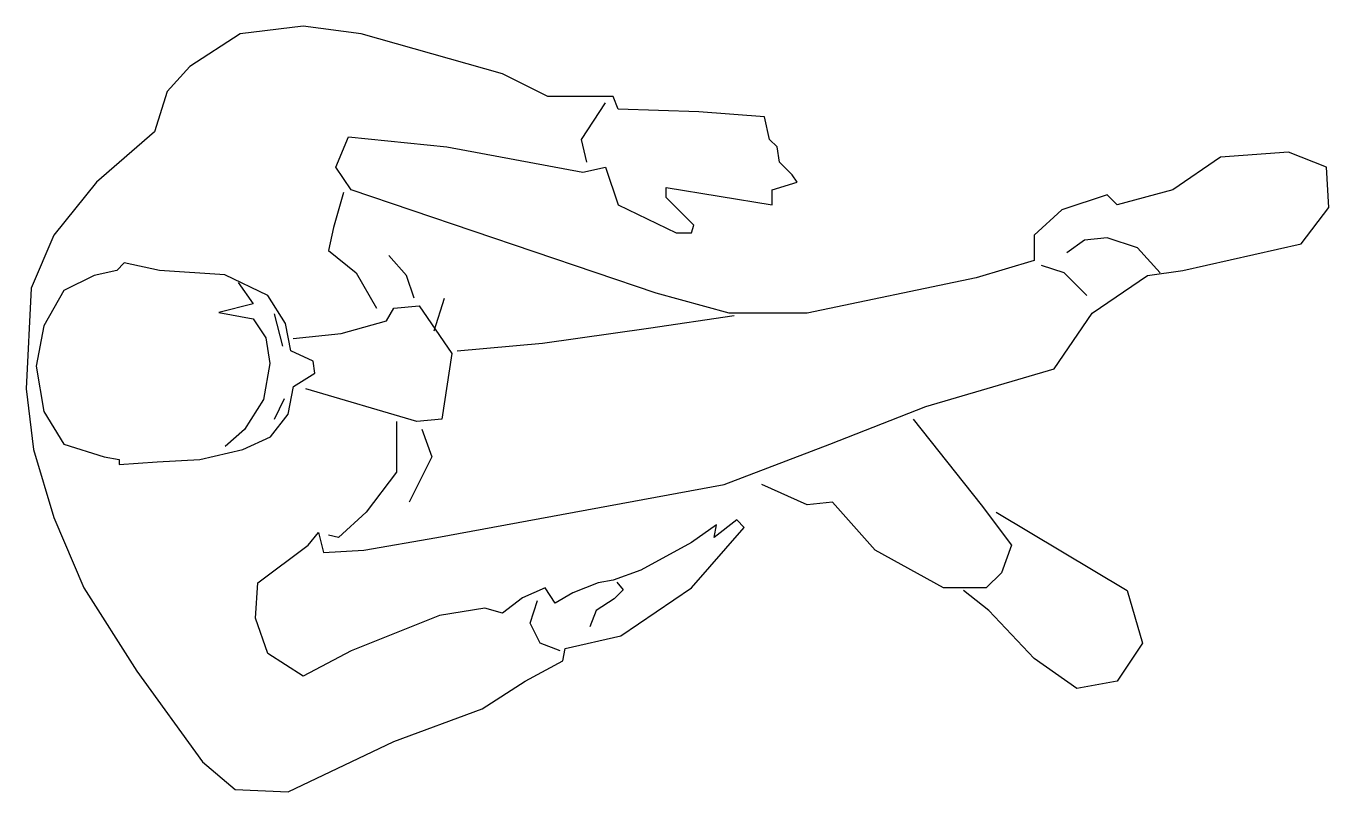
# Model space of a CAD drawing. Extents: x 1712 to 3578, y 2189 to 3285.
import ezdxf

# ---------------------------------------------------------------- set-up
doc = ezdxf.new("R2010")
doc.units = 0
doc.header["$MEASUREMENT"] = 0
doc.layers.add('2D', color=7, linetype='CONTINUOUS')
doc.layers.add('INSERT', color=7, linetype='CONTINUOUS')

# ---------------------------------------------------------------- blocks, each defined once
blk = doc.blocks.new('C-2MAN16')
at = {"layer": '2D', "color": 0, "linetype": 'BYBLOCK'}
for p, q in [((-110.3, 505.2), (-200.6, 494.3)), ((-27.3, 494.3), (-110.3, 505.2)), ((-200.6, 494.3), (-272.8, 447.4)), ((175, 436.6), (-27.3, 494.3)), ((-272.8, 447.4), (-305.3, 411.4)), ((240, 404.1), (175, 436.6)), ((-305.3, 411.4), (-323.4, 353.6)), ((333.9, 404.1), (240, 404.1)), ((288.6, 342.8), (323, 395.1)), ((341.1, 386.1), (333.9, 404.1)), ((456.6, 382.5), (341.1, 386.1)), ((550.5, 375.3), (456.6, 382.5)), ((557.7, 342.8), (550.5, 375.3)), ((-323.4, 353.6), (-406.4, 281.5)), ((-63.4, 303.1), (-45.3, 346.4)), ((-45.3, 346.4), (95.5, 332)), ((295.8, 310.3), (288.6, 342.8)), ((568.6, 332), (557.7, 342.8)), ((95.5, 332), (290.5, 295.9)), ((572.2, 310.3), (568.6, 332)), ((1204.1, 317.5), (1135.5, 270.6)), ((1301.6, 324.8), (1204.1, 317.5)), ((1355.8, 303.1), (1301.6, 324.8)), ((-41.7, 270.6), (-63.4, 303.1)), ((290.5, 295.9), (323, 303.1)), ((323, 303.1), (341.1, 249)), ((590.2, 292.3), (572.2, 310.3)), ((1359.4, 245.4), (1355.8, 303.1)), ((-406.4, 281.5), (-467.8, 205.7)), ((561.4, 270.6), (597.5, 281.5)), ((597.5, 281.5), (590.2, 292.3)), ((-52.5, 267), (-67, 216.5)), ((395.2, 122.7), (-41.7, 270.6)), ((409.7, 274.2), (561.4, 249)), ((409.7, 259.8), (409.7, 274.2)), ((561.4, 249), (561.4, 270.6)), ((1041.6, 263.4), (976.6, 241.8)), ((1056.1, 249), (1041.6, 263.4)), ((1135.5, 270.6), (1056.1, 249)), ((341.1, 249), (424.1, 209.3)), ((449.4, 220.1), (409.7, 259.8)), ((1319.4, 193.3), (1359.4, 245.4)), ((976.6, 241.8), (936.9, 205.7)), ((-467.8, 205.7), (-500.3, 129.9)), ((-67, 216.5), (-74.2, 184)), ((424.1, 209.3), (445.8, 209.3)), ((445.8, 209.3), (449.4, 220.1)), ((936.9, 205.7), (936.9, 169.6)), ((1009.1, 198.5), (983.8, 180.4)), ((1041.6, 202.1), (1009.1, 198.5)), ((1085, 187.7), (1041.6, 202.1)), ((1117.5, 151.6), (1085, 187.7)), ((1150, 155.2), (1319.4, 193.3)), ((-74.2, 184), (-34.5, 151.6)), ((37.7, 148), (12.5, 176.8)), ((936.9, 169.6), (853.8, 144.4)), ((-377.5, 155.2), (-410, 148)), ((-366.7, 166), (-377.5, 155.2)), ((-316.1, 155.2), (-366.7, 166)), ((-222.9, 149), (-316.1, 155.2)), ((-34.5, 151.6), (-5.6, 101.1)), ((980.2, 151.6), (947.7, 162.4)), ((1012.7, 119.1), (980.2, 151.6)), ((1099.4, 148), (1150, 155.2)), ((-410, 148), (-453.4, 126.3)), ((-160.9, 119.1), (-222.9, 149)), ((-203.7, 137.8), (-182.3, 107.3)), ((48.6, 115.5), (37.7, 148)), ((853.8, 144.4), (611.9, 93.9)), ((1020, 93.9), (1099.4, 148)), ((-500.3, 129.9), (-507.5, -14.4)), ((-453.4, 126.3), (-482.2, 75.8)), ((-135.6, 79.4), (-160.9, 119.1)), ((77.5, 68.6), (91.9, 115.5)), ((500, 93.9), (395.2, 122.7)), ((-182.3, 107.3), (-231.1, 95.1)), ((-231.1, 95.1), (-182.3, 86)), ((8.9, 83), (19.7, 101.1)), ((19.7, 101.1), (55.8, 104.7)), ((55.8, 104.7), (102.7, 36.1)), ((611.9, 93.9), (500, 93.9)), ((965.8, 14.5), (1020, 93.9)), ((-482.2, 75.8), (-493.1, 18.1)), ((-182.3, 86), (-164.1, 58.5)), ((-152.2, 93), (-140, 46.7)), ((-127.9, 39.9), (-135.6, 79.4)), ((-56.1, 65), (8.9, 83)), ((507.2, 90.2), (384.4, 72.2)), ((-164.1, 58.5), (-158, 22)), ((-124.7, 57.8), (-56.1, 65)), ((384.4, 72.2), (232.7, 50.6)), ((-95.9, 25.3), (-127.9, 39.9)), ((232.7, 50.6), (110, 39.7)), ((-158, 22), (-167.1, -29.8)), ((-93.5, 7.9), (-95.9, 25.3)), ((102.7, 36.1), (88.3, -57.7)), ((-493.1, 18.1), (-482.2, -46.9)), ((-124.1, -10.8), (-93.5, 7.9)), ((781.6, -39.6), (965.8, 14.5)), ((-507.5, -14.4), (-496.7, -101)), ((-132, -50.5), (-124.1, -10.8)), ((52.2, -61.3), (-106.7, -14.4)), ((-167.1, -29.8), (-194.5, -72.5)), ((-137.5, -28.9), (-152.2, -58.2)), ((-482.2, -46.9), (-453.4, -93.8)), ((-157.2, -82.9), (-132, -50.5)), ((644.4, -93.8), (781.6, -39.6)), ((-194.5, -72.5), (-222, -96.9)), ((23.3, -61.3), (23.3, -133.5)), ((88.3, -57.7), (52.2, -61.3)), ((59.4, -72.1), (73.9, -111.8)), ((763.6, -57.7), (861.1, -180.4)), ((-197, -101), (-157.2, -82.9)), ((-496.7, -101), (-467.8, -198.4)), ((-453.4, -93.8), (-395.6, -111.8)), ((-395.6, -111.8), (-373.9, -115.4)), ((-258.4, -115.4), (-197, -101)), ((73.9, -111.8), (41.4, -176.7)), ((492.7, -151.5), (644.4, -93.8)), ((-373.9, -115.4), (-373.9, -122.6)), ((-373.9, -122.6), (-319.7, -119)), ((-319.7, -119), (-258.4, -115.4)), ((23.3, -133.5), (-20, -191.2)), ((81.1, -227.3), (492.7, -151.5)), ((611.9, -180.4), (546.9, -151.5)), ((648, -176.7), (611.9, -180.4)), ((709.4, -245.3), (648, -176.7)), ((861.1, -180.4), (904.4, -238.1)), ((-467.8, -198.4), (-424.5, -299.4)), ((-20, -191.2), (-59.7, -227.3)), ((510.8, -202), (478.3, -227.3)), ((521.6, -212.8), (510.8, -202)), ((882.7, -191.2), (1070.5, -303)), ((-103.1, -238.1), (-88.6, -220)), ((-88.6, -220), (-81.4, -248.9)), ((-59.7, -227.3), (-74.2, -223.7)), ((481.9, -209.2), (445.8, -234.5)), ((445.8, -299.4), (521.6, -212.8)), ((478.3, -227.3), (481.9, -209.2)), ((-175.3, -292.2), (-103.1, -238.1)), ((-23.6, -245.3), (81.1, -227.3)), ((445.8, -234.5), (373.6, -274.2)), ((904.4, -238.1), (890, -277.8)), ((-81.4, -248.9), (-23.6, -245.3)), ((806.9, -299.4), (709.4, -245.3)), ((373.6, -274.2), (333.9, -288.6)), ((890, -277.8), (868.3, -299.4)), ((-178.9, -342.7), (-175.3, -292.2)), ((312.2, -292.2), (276.1, -306.6)), ((333.9, -288.6), (312.2, -292.2)), ((338.9, -291.3), (348.1, -302.3)), ((-424.5, -299.4), (-348.6, -418.5)), ((203.9, -313.8), (175, -335.5)), ((236.4, -299.4), (203.9, -313.8)), ((250.8, -321.1), (236.4, -299.4)), ((276.1, -306.6), (250.8, -321.1)), ((335.2, -315.1), (309.6, -331.6)), ((348.1, -302.3), (335.2, -315.1)), ((344.7, -368), (445.8, -299.4)), ((868.3, -299.4), (806.9, -299.4)), ((871.9, -331.9), (835.8, -303)), ((1070.5, -303), (1092.2, -378.8)), ((149.7, -328.3), (84.7, -339.1)), ((175, -335.5), (149.7, -328.3)), ((214.7, -349.9), (225.5, -317.5)), ((309.6, -331.6), (300.4, -355.4)), ((936.9, -400.4), (871.9, -331.9)), ((-160.9, -393.2), (-178.9, -342.7)), ((84.7, -339.1), (-41.7, -389.6)), ((229.1, -378.8), (214.7, -349.9)), ((265.2, -386), (344.7, -368)), ((-41.7, -389.6), (-110.3, -425.7)), ((258, -389.6), (229.1, -378.8)), ((261.6, -404), (265.2, -386)), ((1092.2, -378.8), (1056.1, -432.9)), ((-110.3, -425.7), (-160.9, -393.2)), ((207.5, -432.9), (261.6, -404)), ((998.3, -443.7), (936.9, -400.4)), ((-348.6, -418.5), (-254.7, -548.4)), ((146.1, -472.6), (207.5, -432.9)), ((1056.1, -432.9), (998.3, -443.7)), ((19.7, -519.5), (146.1, -472.6)), ((-132, -591.7), (19.7, -519.5)), ((-254.7, -548.4), (-207.8, -588.1)), ((-207.8, -588.1), (-132, -591.7))]:
    blk.add_line(p, q, dxfattribs=at)

msp = doc.modelspace()

# ---------------------------------------------------------------- block references
at = {"layer": 'INSERT'}
msp.add_blockref('C-2MAN16', (2219.1, 2780.3), dxfattribs=at)

doc.saveas('drawing.dxf')
